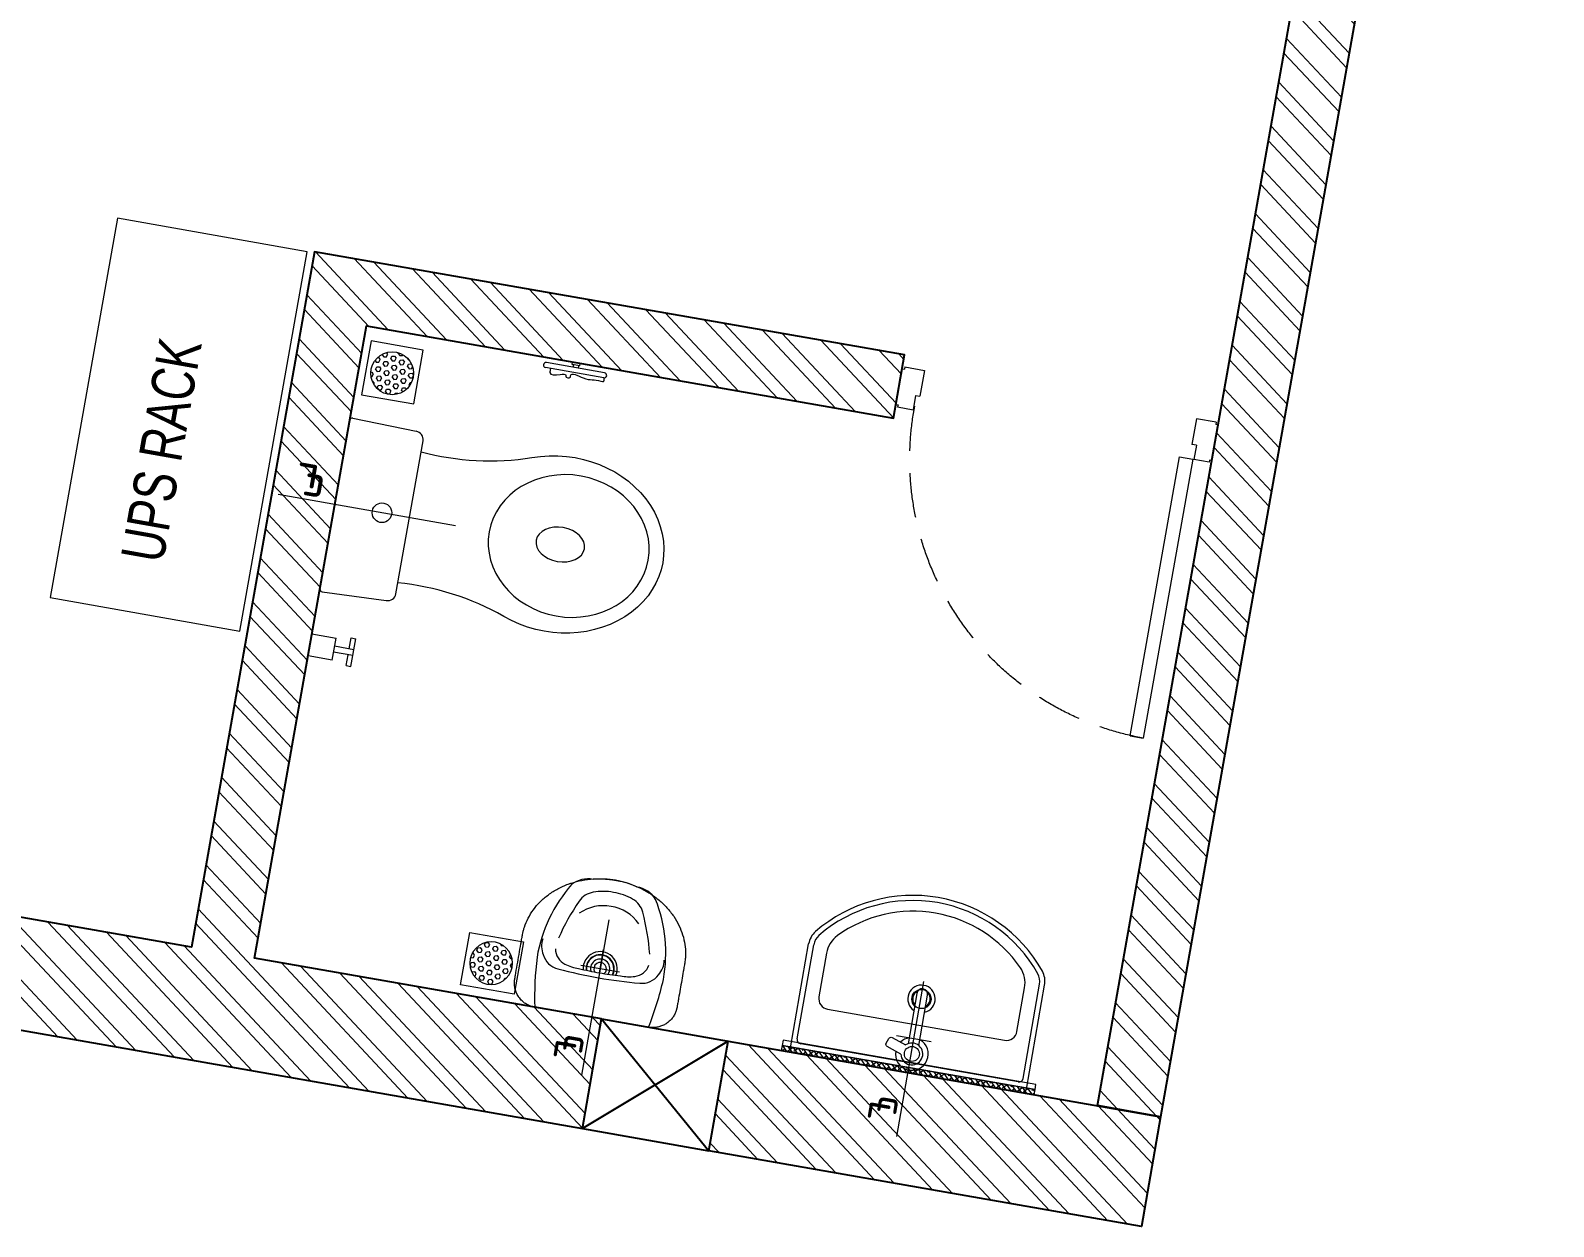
# Model space of a CAD drawing. Header units: feet. Extents: x 9520660 to 9546195, y -5934217 to -5925868.
# Drawn here: x 9542635 to 9546195, y -5934217 to -5931423 of the extents above; entities that cross this region are included whole.
import ezdxf

# ---------------------------------------------------------------- set-up
doc = ezdxf.new("R2010")
doc.units = ezdxf.units.FT
doc.header["$LTSCALE"] = 33
doc.header["$MEASUREMENT"] = 0
for name, pattern in [('CENTER', [2, 1.25, -0.25, 0.25, -0.25]), ('DOT2', [0.125, 0, -0.125]), ('HIDDEN', [9.524999999999995, 6.349999999999997, -3.174999999999998]), ('HIDDEN2', [4.7624999999999975, 3.174999999999998, -1.587499999999999])]:
    doc.linetypes.add(name, pattern=pattern)
doc.layers.add('A-WALL', color=1, linetype='Continuous')
for name, color, linetype, lineweight in [('centerline-toilets', 2, 'CENTER', 13), ('Door', 2, 'Continuous', 13), ('ele', 252, 'Continuous', 13), ('Fhitting', 152, 'Continuous', 30), ('LENS-DOOR', 34, 'Continuous', 20), ('LENS-TEXT', 31, 'Continuous', 5), ('LENS_DIMENSION', 193, 'Continuous', 0), ('LK-FF&E WALL', 1, 'Continuous', 9), ('LN-HATCH', 251, 'Continuous', 0), ('Mirror', 150, 'Continuous', 20), ('Panelling', 65, 'Continuous', 18), ('PARTITION', 22, 'Continuous', 30), ('Toilet', 5, 'Continuous', 9)]:
    doc.layers.add(name, color=color, linetype=linetype, lineweight=lineweight)
doc.styles.add('LK TXT', font='GILC____.TTF', dxfattribs={"height": 100})
doc.styles.get("Standard").update_dxf_attribs({"font": 'GILC____.TTF'})

# ---------------------------------------------------------------- blocks, each defined once
blk = doc.blocks.new('*U45')
at = {"layer": 'LENS-DOOR'}
for p, q in [((547491.5340860761, 1778573.7924707), (547491.5340860656, 1779235.250802662)), ((547522.784086071, 1779235.250802675), (547491.5340860656, 1779235.250802662)), ((547522.784086071, 1779235.250802675), (547522.7840860628, 1778573.792470713)), ((547447.2632527373, 1778568.584137381), (547452.47158606, 1778568.584137381)), ((547447.263252747, 1778484.134138706), (547447.2632527373, 1778568.584137381)), ((547452.4715860507, 1778573.792470734), (547488.9299194042, 1778573.7924707)), ((547452.47158606, 1778568.584137381), (547452.4715860507, 1778573.792470734)), ((547488.9299194128, 1778539.938304102), (547488.9299194042, 1778573.7924707)), ((547522.7840860628, 1778573.792470713), (547491.5340860761, 1778573.7924707)), ((548192.0549194113, 1778573.792470735), (548155.596586067, 1778573.792470727)), ((548155.5965860803, 1778539.938304124), (548155.596586067, 1778573.792470727)), ((548192.0549194159, 1778568.584137383), (548192.0549194113, 1778573.792470735)), ((548197.2632527314, 1778568.584137406), (548192.0549194159, 1778568.584137383)), ((548197.2632527528, 1778484.134138698), (548197.2632527314, 1778568.584137406)), ((547488.9299194128, 1778539.938304102), (547499.346586079, 1778539.938304074)), ((547499.3465860636, 1778478.925805333), (547499.346586079, 1778539.938304074)), ((548145.1799194104, 1778478.925805379), (548145.1799194093, 1778539.938304106)), ((548155.5965860803, 1778539.938304124), (548145.1799194093, 1778539.938304106)), ((547447.263252747, 1778484.134138706), (547452.471586072, 1778484.134138706)), ((547452.4715860719, 1778478.925805353), (547452.471586072, 1778484.134138706)), ((547452.4715860719, 1778478.925805353), (547499.3465860636, 1778478.925805333)), ((548192.0549194115, 1778478.925805387), (548145.1799194104, 1778478.925805379)), ((548192.0549194115, 1778478.925805387), (548192.0549194117, 1778484.134138698)), ((548197.2632527528, 1778484.134138698), (548192.0549194117, 1778484.134138698))]:
    blk.add_line(p, q, dxfattribs=at)
at = {"layer": 'LENS-DOOR', "color": 7, "linetype": 'HIDDEN2', "extrusion": (0, 0, -0.9999999999999998)}
blk.add_ellipse((547491.5340860761, 1778573.7924707), major_axis=(661.4583333321784, 0.0034430872082166), ratio=0.9999999979146821, start_param=-1.570791121506941, end_param=0.0512086788949202, dxfattribs=at)
blk = doc.blocks.new('DLF-RSP-AR-CD-DWG-4DT-3113$0$X-TYPICAL TOILET UPPER FLOORS - 02$0$urinals')
at = {"layer": 'Toilet'}
for p, q in [((-4.5475e-12, -15.56661428403458), (-4.5475e-12, 8.286377168158651)), ((-2.7285e-12, -105.4429753783333), (-2.7285e-12, -161.0971547567169)), ((-46.09715475669872, -115.0000000000218), (46.09715475669327, -115.0000000000218))]:
    blk.add_line(p, q, dxfattribs=at)
blk.add_lwpolyline([(134.9999999999991, 0), (-134.9999999999991, 0, 0.0369487664006767), (-149.9999999999982, -116.1503670555612, 0.1380941034158666), (-99.77423321075003, -297.0872948749238, 0.2217213641091726), (-52.01775628641091, -317.8890631478586, 0.0626559245730378), (-8.49796933122e-05, -325.0000017671497, 0.0626559245730475), (52.01758632703338, -317.8890631478586, 0.2217207008690154), (99.77423321075003, -297.0872948749238, 0.1380941034158641), (149.9999999999982, -116.1503670555685, 0.0369487664006777)], format="xyb", close=True, dxfattribs=at)
for centre, radius, start, end in [((-94.27481093352071, -144.9234715912316), 47.11810289109449, 93.37081731520148, 154.4824387253665), ((3.245766915242711, -1238.155136518551), 1144.670244824663, 90.16246512528313, 95.02645179237909), ((-0.1277772639159593, -996.2166668547361), 890.7737006409425, 89.99178119205142, 93.18195442305822), ((-2.7285e-12, -115.0000000000218), 40, 167.4279671994436, 12.57203280055641), ((-2.7285e-12, -115.0000000000218), 33, 164.1813978616258, 15.81860213837415), ((-2.7285e-12, -115.0000000000218), 32, 163.604929760328, 16.39507023967201), ((-2.7285e-12, -115.0000000000218), 22.62135413059903, 155.6653304376655, 24.33466956233444), ((-2.7285e-12, -115.0000000000218), 14.7323792469192, 139.9108800322804, 40.08911996771955), ((-3.245766915251806, -1238.155136518551), 1144.670244824663, 84.9735482076209, 89.83753487471687), ((0.1277772639068644, -996.2166668547361), 890.7737006409425, 86.81804557694178, 90.0082188079486), ((94.27481093351253, -144.9234715912316), 47.11810289109449, 25.51756127463352, 86.62918268479851), ((-90.95333014834432, -152.7329236622463), 53.77394921319929, 148.4868266886055, 188.6401109395215), ((-71.39627009237483, -149.8700101487557), 40.22765506777335, 106.7015627441882, 169.7250358418294), ((-50.51241933281471, -225.3451602337737), 118.5326152894133, 89.54541335481511, 105.8857460775884), ((50.51241933280562, -225.3451602337737), 118.5326152894133, 74.1142539224116, 90.45458664518488), ((71.39627009236665, -149.8700101487557), 40.22765506777335, 10.27496415817055, 73.29843725581178), ((90.95333014833614, -152.7329236622463), 53.77394921319929, 351.3598890604785, 31.51317331139444), ((413.8982963433118, -38.37868533186702), 538.1616565584166, 193.993991329024, 204.5632062434074), ((-413.8982963433209, -38.37868533186702), 538.1616565584166, 335.4367937565926, 346.006008670976), ((-1.627792572718135, -165.2706388237202), 97.64476427368265, 224.9999999998895, 270.9551967833812), ((1.62779257270995, -165.2706388237202), 97.64476427368265, 269.0448032166188, 315.0000000001105), ((-30.08631462571975, -241.3059337647355), 50, 204.5632062434074, 250.460635897111), ((30.08631462571157, -241.3059337647355), 50, 289.539364102889, 335.4367937565926), ((-1.533770255527997, -160.8517433121305), 135.3705133602697, 250.460635897111, 270.6491845270783), ((1.533770255519812, -160.8517433121305), 135.3705133602697, 269.3508154729217, 289.539364102889)]:
    blk.add_arc(centre, radius, start, end, dxfattribs=at)
blk.add_open_spline([(135.0000000000218, 0), (105.3353530385498, 0), (75.67070607707728, 0), (-13.32323480733907, 2.274e-13), (-72.65252873028328, 2.274e-13), (-132.6900719520337, 2.274e-13), (-133.3983212508398, 2.274e-13), (-134.281768448908, 2.274e-13), (-134.4569663481699, 2.274e-13), (-134.747600608502, 2.274e-13), (-134.8630369695722, 2.274e-13), (-135.0060892340055, 2.274e-13), (-135.0064624712894, -1.193277512e-07), (-135.0170531848381, -2.2849590096e-06), (-135.0223488443722, -4.0993359107e-06), (-135.0382367304996, -1.1737902696e-05), (-135.0488298646186, -1.97575291168e-05), (-135.0806128910378, -5.26041751527e-05), (-135.1018064074043, -8.62189622239e-05), (-135.1654014043424, -0.0002222625089416), (-135.207817332803, -0.0003598904754654), (-135.3351225205075, -0.0009139553433215), (-135.4200691828771, -0.001471573562867), (-135.6751356392894, -0.0037122140454358), (-135.8454819154825, -0.005963027991811), (-136.3574010580367, -0.0150109124137998), (-136.6998544433754, -0.0241035279482276), (-137.7305242649482, -0.0607541935196423), (-138.4220536117127, -0.097686986413919), (-140.5080748643645, -0.2474448411821868), (-141.9140495439027, -0.3992694707415012), (-146.1615007839476, -1.02114614714037), (-149.0331357298746, -1.658535092420152), (-154.7518101202553, -3.41613828127015), (-157.5984620125504, -4.536659711778838), (-163.1465284251908, -7.264764980859354), (-165.8474082270705, -8.872454711613045), (-170.981741827156, -12.53873878342233), (-173.4146413081869, -14.5971666483058), (-177.906166885367, -19.08908202548741), (-179.9643754122968, -21.52215186033345), (-183.6301907623958, -26.65676477099555), (-185.2376312556147, -29.35775349851633), (-187.9652297344436, -34.90597265862334), (-189.0854937427912, -37.75266842165093), (-190.8425938294221, -43.47137026403243), (-191.4797371708415, -46.34298888964758), (-191.9919097605824, -49.84306461127676), (-192.077374217121, -50.50936302376794), (-192.2977468813131, -52.49991862553179), (-192.3966084331296, -53.81579509073117), (-192.4734941441805, -55.66879078878696), (-192.4883196677314, -56.21857700367218), (-192.496870256929, -56.88770939302139), (-192.4980415940107, -57.00997546670373), (-192.4992414002611, -57.19748434012058), (-192.4995479992234, -57.26283923326923), (-192.4998738983178, -57.37188175668461), (-192.4999546497274, -57.41559451898957), (-192.4999950294581, -57.47262341266742), (-192.4999998312229, -57.48595819937031), (-192.5000003243775, -57.52595679718206), (-192.4999999999782, -57.60927353243437), (-192.4999999999782, -57.72001920997377), (-192.4999999999782, -57.77539204874369), (-192.4999999999782, -57.94151056505302), (-192.4999999999782, -58.05225624259264), (-192.4999999999782, -58.38449327521129), (-192.4999999999782, -58.60598463029032), (-192.4999999999782, -59.27045869552739), (-192.4999999999782, -59.71344140568567), (-192.4999999999782, -61.04238953616004), (-192.4999999999782, -61.92835495647637), (-192.4999999999782, -64.58625121742534), (-192.4999999999782, -66.35818205805799), (-192.4999999999782, -71.67397457995594), (-192.4999999999782, -75.21783626122124), (-192.4999999999782, -85.84942130501715), (-192.4999999999782, -92.93714466754773), (-192.4999999999782, -114.2003147551393), (-192.4999999999782, -128.3757614802005), (-192.4999999999782, -146.0625065335298), (-192.4999999999782, -144.5738048617977), (-192.4999999999782, -149.2112419741259), (-192.4999999999782, -150.3373807581863), (-192.4999999999782, -153.7157971103672), (-192.4999999999782, -155.9680746784879), (-192.4999999999782, -158.5060066698138), (-192.4999999999782, -158.7916610930192), (-192.4999999999782, -159.2427020504906), (-192.4999999999782, -159.4080885847565), (-192.4999999999782, -159.6877588407215), (-192.4999999999782, -159.8020425624204), (-192.4999999999782, -159.9401879191086), (-192.4999999999782, -159.9640495540977), (-192.4999999999782, -160.0097689728666), (-192.499996421247, -160.0440525330155), (-192.4999643757641, -160.104952970559), (-192.4999385281542, -160.1354066471763), (-192.4998314906368, -160.2267780325826), (-192.4997208060357, -160.2877060969351), (-192.4992706129669, -160.4705315680455), (-192.4988129651545, -160.5924702530042), (-192.4969661832839, -160.9584502616815), (-192.4951032094926, -161.2026555415623), (-192.4876087275813, -161.9359178476325), (-192.4800716371877, -162.4256213779233), (-192.4497571986702, -163.8972417424418), (-192.4192763048381, -164.8816689491061), (-192.2963859407732, -167.8443601815493), (-192.1725217451708, -169.8320432125226), (-191.6702797904039, -175.8273667212115), (-191.1611082412308, -179.8674218867413), (-189.2689630843825, -190.9417939809036), (-187.5187975353817, -198.0301520545986), (-182.8335725814559, -212.1757821290298), (-179.8980525958225, -219.2325052385784), (-172.8234117350846, -233.0968568300414), (-168.6841000434473, -239.9037905012674), (-159.2549403987001, -253.0454586305236), (-153.9652371668557, -259.379470229105), (-142.3610169376685, -271.3688433516364), (-136.0469754966913, -277.0235842421638), (-122.5830627030569, -287.4852784505018), (-115.4339174138625, -292.2918274844595), (-100.5336337623292, -300.9411013099287), (-92.78333124286517, -304.7837051255591), (-76.93540386034736, -311.4502324650508), (-68.83856359988783, -314.2743166926488), (-52.54813771902468, -318.9094578767903), (-44.3551540822018, -320.7208905446411), (-28.09766422605981, -323.3885338293181), (-20.03351017174828, -324.2452316631242), (-9.424407998249535, -324.8186507928577), (-6.740670549843343, -324.9146929727227), (-2.541294352623708, -324.9908912051677), (-1.014315851566152, -325.0028880619856), (2.036791116084486, -324.9959492932932), (3.569827181100436, -324.9769325151441), (8.189732633019958, -324.8718838178048), (11.29743471029269, -324.7378363960885), (20.68934946575928, -324.1333461154121), (27.04290265062991, -323.4601654556735), (41.80139781238676, -321.2305755023596), (50.23999478411247, -319.4658943264186), (67.03734023472111, -314.8652250617469), (75.39541298363952, -312.0287856304914), (91.75936961286243, -305.2736148746307), (99.7643516501057, -301.3546813595407), (115.1434400448929, -292.4912148852103), (122.5165764177182, -287.5468142099547), (136.3756982075897, -276.758097672075), (142.8608430866302, -270.9142526187757), (154.7380516223206, -258.5122041911341), (160.1295767143733, -251.9547274426545), (169.6852635787454, -238.3524876585086), (173.8492842636328, -231.3085654467875), (180.8978067359608, -216.9779216659792), (183.7825645728694, -209.6919949490896), (188.3007156192507, -195.1140848347474), (189.9346737316168, -187.8227087036603), (191.1840609344508, -179.3163223890908), (191.3580380264129, -178.0039348904486), (191.8233173539161, -174.0784034933799), (192.057946061775, -171.4769170618926), (192.282645325045, -167.9054949954279), (192.3343052322775, -166.9187583098144), (192.4580821737554, -163.9678661429329), (192.4989909393634, -162.013038042752), (192.5000275633615, -159.9821342127634), (192.5000000000218, -159.9224785452215), (192.5000000000218, -159.79307529839), (192.5000000000218, -159.7283736749743), (192.5000000000218, -159.5342688047269), (192.5000000000218, -159.4048655578954), (192.5000000000218, -159.0166558174007), (192.5000000000218, -158.7578493237377), (192.5000000000218, -157.9814298427484), (192.5000000000218, -157.4638168554225), (192.5000000000218, -155.9109778934439), (192.5000000000218, -154.8757519187916), (192.5000000000218, -151.7700739948347), (192.5000000000218, -149.6996220455301), (192.5000000000218, -143.4882661976162), (192.5000000000218, -144.347362299007), (192.5000000000218, -131.9246506031793), (192.5000000000218, -123.642842805961), (192.5000000000218, -98.79741941430552), (192.5000000000218, -82.23380381986885), (192.5000000000218, -64.84578365063203), (192.5000000000218, -64.0213790758321), (192.5000000000218, -61.54816535143254), (192.5000000000218, -59.89935620183292), (192.5000000000218, -58.00998844622473), (192.5000000000218, -57.76942984021594), (192.5000000000218, -57.49274907784002), (192.499998838924, -57.47911258059002), (192.4999756668194, -57.44431269662868), (192.4999561805543, -57.4269094915121), (192.4998739944462, -57.37469011354438), (192.499787567282, -57.3398641780534), (192.4994331634852, -57.23534753620175), (192.4990700643893, -57.16561799409532), (192.4975985787632, -56.95627575957587), (192.4961080012763, -56.81650945311571), (192.4900940107291, -56.39661016926675), (192.4840282944246, -56.11587673401686), (192.4595555625769, -55.2713907425973), (192.4348721360084, -54.70535101709879), (192.3348933918678, -52.99906669626466), (192.2336529024164, -51.85063392816892), (191.8201097009723, -48.38130602370188), (191.3976066809859, -46.03606142272087), (190.0123624707134, -40.43900391265924), (188.9035838720251, -37.18247124511481), (186.0547772968666, -30.82026903956307), (184.3144513501752, -27.71555679796666), (180.2457153816676, -21.83694617079323), (177.9175711211701, -19.06409479178683), (172.7827831035551, -14.00634504821505), (169.9769390510123, -11.72221112323927), (164.0463850254914, -7.747615767943671), (160.9227285040119, -6.057372140880033), (154.5371660888572, -3.309309329362349), (151.2761959855666, -2.251153484609176), (144.7863564140075, -0.7410639178328893), (141.558048455473, -0.2884559583496866), (137.2641564939213, -0.0330454220411411), (136.1252210402749, 0), (135.0000000000218, 0)], degree=3, knots=[0, 0, 0, 0, 0.3296071884608014, 0.3296071884608014, 0.9888215653824044, 0.9888215653824044, 0.9966910020358062, 0.9966910020358062, 0.9986376453609405, 0.9986376453609405, 0.9999202715950525, 0.9999202715950525, 1.000227114965755, 1.000227114965755, 1.000533958336457, 1.000533958336457, 1.001147645077862, 1.001147645077862, 1.002375018560673, 1.002375018560673, 1.004829765526294, 1.004829765526294, 1.009739259457536, 1.009739259457536, 1.019558247320021, 1.019558247320021, 1.039196223044989, 1.039196223044989, 1.078472174494926, 1.078472174494926, 1.1570240773948, 1.1570240773948, 1.314127883194549, 1.314127883194549, 1.471231688994297, 1.471231688994297, 1.628335494794045, 1.628335494794045, 1.785439300593793, 1.785439300593793, 1.942543106393542, 1.942543106393542, 2.09964691219329, 2.09964691219329, 2.256750717993039, 2.256750717993039, 2.413854523792787, 2.413854523792787, 2.45094359105979, 2.45094359105979, 2.525121725593796, 2.525121725593796, 2.55664088826819, 2.55664088826819, 2.563698676682492, 2.563698676682492, 2.567478738951607, 2.567478738951607, 2.570009988159922, 2.570009988159922, 2.570782632421826, 2.570782632421826, 2.572327920945634, 2.572327920945634, 2.573873209469442, 2.573873209469442, 2.576963786517057, 2.576963786517057, 2.583144940612287, 2.583144940612287, 2.595507248802747, 2.595507248802747, 2.620231865183668, 2.620231865183668, 2.669681097945509, 2.669681097945509, 2.768579563469191, 2.768579563469191, 2.966376494516556, 2.966376494516556, 3.361970356611286, 3.361970356611286, 3.459960077400161, 3.459960077400161, 3.491387206257657, 3.491387206257657, 3.55424146397265, 3.55424146397265, 3.562213215317918, 3.562213215317918, 3.566828653483477, 3.566828653483477, 3.570017966647174, 3.570017966647174, 3.57068387273989, 3.57068387273989, 3.57129385740351, 3.57129385740351, 3.57190384206713, 3.57190384206713, 3.573123811394369, 3.573123811394369, 3.575563750048849, 3.575563750048849, 3.580443627357808, 3.580443627357808, 3.590203381975726, 3.590203381975726, 3.609722891211562, 3.609722891211562, 3.648761909683234, 3.648761909683234, 3.726839946626579, 3.726839946626579, 3.861362010243008, 3.861362010243008, 3.995884073859437, 3.995884073859437, 4.130406137475866, 4.130406137475866, 4.264928201092295, 4.264928201092295, 4.399450264708724, 4.399450264708724, 4.533972328325153, 4.533972328325153, 4.668494391941582, 4.668494391941582, 4.803016455558011, 4.803016455558011, 4.93753851917444, 4.93753851917444, 5.072060582790869, 5.072060582790869, 5.118026198867305, 5.118026198867305, 5.144558031518944, 5.144558031518944, 5.171089864170584, 5.171089864170584, 5.224153529473863, 5.224153529473863, 5.330280860080422, 5.330280860080422, 5.468862833682332, 5.468862833682332, 5.607444807284243, 5.607444807284243, 5.746026780886153, 5.746026780886153, 5.884608754488064, 5.884608754488064, 6.023190728089974, 6.023190728089974, 6.161772701691885, 6.161772701691885, 6.300354675293795, 6.300354675293795, 6.438936648895706, 6.438936648895706, 6.577518622497616, 6.577518622497616, 6.60287550622664, 6.60287550622664, 6.653589273684687, 6.653589273684687, 6.673028302144214, 6.673028302144214, 6.711906359063266, 6.711906359063266, 6.71371198576324, 6.71371198576324, 6.715517612463215, 6.715517612463215, 6.719128865863165, 6.719128865863165, 6.726351372663065, 6.726351372663065, 6.740796386262864, 6.740796386262864, 6.769686413462464, 6.769686413462464, 6.827466467861662, 6.827466467861662, 6.943026576660058, 6.943026576660058, 7.174146794256852, 7.174146794256852, 7.63638722945044, 7.63638722945044, 7.659393868747179, 7.659393868747179, 7.705407147340659, 7.705407147340659, 7.712120410764156, 7.712120410764156, 7.713128470941848, 7.713128470941848, 7.71413653111954, 7.71413653111954, 7.716152651474923, 7.716152651474923, 7.720184892185691, 7.720184892185691, 7.728249373607226, 7.728249373607226, 7.744378336450297, 7.744378336450297, 7.776636262136437, 7.776636262136437, 7.841152113508718, 7.841152113508718, 7.970183816253281, 7.970183816253281, 8.148440131053812, 8.148440131053812, 8.32669644585434, 8.32669644585434, 8.504952760654874, 8.504952760654874, 8.683209075455405, 8.683209075455405, 8.861465390255937, 8.861465390255937, 9.039721705056468, 9.039721705056468, 9.217978019857, 9.217978019857, 9.283185307179586, 9.283185307179586, 9.283185307179586, 9.283185307179586], dxfattribs=at)
blk = doc.blocks.new('jALI')
at = {"layer": 'Toilet', "ltscale": 5}
h = blk.add_hatch(dxfattribs=at)
h.set_pattern_fill('HEX', color=256, scale=50, angle=135, double=1)
h.set_pattern_definition([(135, (-344825.8629864738, 460708.1869492117), (-7.654655446197432, -7.65465544619743), [6.25, -12.5]), (255, (-344825.8629864738, 460708.1869492117), (10.4564537967226, -2.80179835052517), [6.25, -12.5]), (195, (-344830.2824038562, 460712.6063665941), (2.801798350525164, -10.4564537967226), [6.25, -12.5])])
edge = h.paths.add_edge_path()
edge.add_arc((-393187.5478222936, 163647.6289079433), 50, -90, 270)
blk.add_lwpolyline([(-393249.5478222936, 163581.8745342398), (-393125.5478222936, 163581.8745342398), (-393125.5478222936, 163709.3782789116), (-393249.5478222936, 163709.3782789116)], close=True, dxfattribs=at)
blk.add_circle((-393187.5478222936, 163647.6289079433), 50, dxfattribs=at)
blk = doc.blocks.new('Urinal')
at = {"layer": 'centerline-toilets', "linetype": 'HIDDEN', "ltscale": 10}
blk.add_line((0, 230.8758839690709), (0, -137.000001512235), dxfattribs=at)
at = {"layer": 'Fhitting', "lineweight": 0, "ltscale": 0.5, "rotation": 180}
blk.add_blockref('DLF-RSP-AR-CD-DWG-4DT-3113$0$X-TYPICAL TOILET UPPER FLOORS - 02$0$urinals', (0, -4.656613e-10), dxfattribs=at)
at = {"layer": 'Fhitting', "lineweight": 0, "ltscale": 0.5, "xscale": -1, "rotation": 90}
blk.add_blockref('jALI', (163394.4367869734, -393103.5478222946), dxfattribs=at)
at = {"layer": 'centerline-toilets', "linetype": 'DOT2', "insert": (-31.35624695965089, -69.03888236299099), "char_height": 75, "width": 495.826660318515, "attachment_point": 5, "rotation": 269.99999999999994}
blk.add_mtext('{\\fISOCPEUR|b0|i0|c0|p34;℄}', dxfattribs=at)
blk = doc.blocks.new('WC')
at = {"layer": 'centerline-toilets', "linetype": 'HIDDEN', "ltscale": 10}
blk.add_line((0, 286.2958382707602), (0, -134.6853325402244), dxfattribs=at)
at = {"layer": 'Toilet'}
for p, q in [((-412.7979797990993, 566.9391568473073), (-412.7979797990993, 428.9391568473075)), ((-400.7979797990993, 566.9391568473073), (-400.7979797990993, 428.9391568473075)), ((-418.7979797990992, 506.9391568473074), (-424.7979797990992, 506.9391568473074)), ((-424.7979797990992, 506.9391568473074), (-424.7979797990992, 488.9391568473074)), ((-418.7979797990992, 506.9391568473074), (-418.7979797990992, 488.9391568473074)), ((-418.7979797990992, 503.9391568473075), (-412.7979797990993, 503.9391568473075)), ((-418.7979797990992, 488.9391568473074), (-424.7979797990992, 488.9391568473074)), ((-418.7979797990992, 491.9391568473074), (-412.7979797990993, 491.9391568473074)), ((-205.7725320039317, 5.926001816396819), (-201.7160837631672, 157.2330230183852)), ((180.5927414200269, 176.815278308868), (-182.556142896181, 176.815278308868)), ((205.7725320039317, 5.926001816396819), (199.7526822867803, 157.2330230183852)), ((-200.0543949760031, 0), (200.0543949760031, 0))]:
    blk.add_line(p, q, dxfattribs=at)
at = {"layer": 'Toilet', "ltscale": 100}
for p, q in [((366.0861393199302, 102.9920874625677), (300.3083048430271, 102.9920874625095)), ((300.30830484326, 91.54852218885208), (300.3083048430271, 102.9920874625095)), ((326.331082917517, 91.54852218885208), (300.30830484326, 91.54852218885208)), ((326.331082917517, 102.9920874625095), (326.331082917517, 57.21782636787975)), ((340.063361245906, 102.9920874625095), (340.0633612461388, 57.21782636787975)), ((366.086139320163, 91.54852218891027), (340.0633612461388, 91.54852218885208)), ((366.086139320163, 91.54852218891027), (366.086139320163, 102.9920874625677)), ((307.1744440074545, -4.074536e-10), (307.1744440074545, 57.21782636787975)), ((359.2200001559686, 57.21782636793796), (307.1744440074545, 57.21782636787975)), ((359.2200001559686, 57.21782636793796), (359.2200001559686, -3.49246e-10)), ((359.2200001559686, -3.49246e-10), (307.1744440074545, -4.074536e-10))]:
    blk.add_line(p, q, dxfattribs=at)
at = {"layer": 'Toilet'}
blk.add_circle((-0.2857134367804974, 111.5676235100181), 22.88713054731488, dxfattribs=at)
for centre, radius, start, end in [((-406.7979797990992, 566.9391568473073), 6, 0, 180), ((-406.7979797990992, 428.9391568473075), 6, 180, 0), ((-776.4252137581352, 231.0819697503539), 622.2680866278017, 354.9970003378784, 19.06186307169785), ((776.0328844110481, 226.3990844733362), 623.4432827196409, 160.519589047048, 184.5616761992302), ((-182.4380497655365, 157.5352372747657), 19.28040269973926, 90.35094080903318, 180.8981301276673), ((180.4746482893824, 157.5352372747657), 19.28040269973926, 359.1018698723327, 89.64905919096681), ((-200.0543949760031, 5.72178263682872), 5.72178263682872, 177.9545915110681, 270), ((200.0543949760031, 5.72178263682872), 5.72178263682872, 270, 2.045408488931865)]:
    blk.add_arc(centre, radius, start, end, dxfattribs=at)
at = {"layer": 'Toilet', "extrusion": (0, 0, -1)}
for centre, major_axis, ratio, start_param, end_param in [((0, 533.5337650458841), (-8.43e-14, -244.6286735628217), 0.8420279271674843, 7.436325980537995, 11.41322994100081), ((0, 535.0673360529563), (-1.97e-14, -57.2178263682872), 0.7, 1.570796326794896, 7.853981633974482)]:
    blk.add_ellipse(centre, major_axis=major_axis, ratio=ratio, start_param=start_param, end_param=end_param, dxfattribs=at)
blk.add_ellipse((0, 555.0129157723858), major_axis=(-6.5e-14, -188.8188270153477), ratio=0.8787878787878787, dxfattribs=at)
at = {"layer": 'Toilet'}
blk.add_open_spline([(-400.7979797990993, 440.9812579345889), (-397.1017245875382, 440.5392413198887), (-384.272368182084, 439.0050429589682), (-388.9986424445753, 459.3206578283151), (-395.6177634203054, 479.7532535305932), (-385.6000390281565, 477.9531818908857), (-385.8943579708215, 491.277749300945), (-402.6759011854702, 487.229470669479), (-384.8389140961484, 532.0884480134423), (-395.5184431350181, 546.6368104346082), (-390.8815714643073, 570.2364144729171), (-397.1683210631592, 568.7960733613664), (-400.7979797990993, 567.9644915373938)], degree=3, knots=[0, 0, 0, 0, 9.744971934705973, 33.82388686810737, 47.58355076290899, 49.4979151278385, 60.56050204634084, 63.82228440520703, 93.50801890349248, 135.7569247839274, 141.9043522613065, 150.3019062020757, 150.3019062020757, 150.3019062020757, 150.3019062020757], dxfattribs=at)
at = {"layer": 'Fhitting', "lineweight": 0, "ltscale": 0.5, "rotation": 270}
blk.add_blockref('jALI', (-163972.8745342343, -393109.1750712174), dxfattribs=at)
at = {"layer": 'centerline-toilets', "linetype": 'DOT2', "insert": (-35.88272588187829, -56.91358223470706), "char_height": 85.8267395524308, "width": 567.4024751774504, "attachment_point": 5, "rotation": 270}
blk.add_mtext('{\\fISOCPEUR|b0|i0|c0|p34;℄}', dxfattribs=at)
blk = doc.blocks.new('Wash Basin')
at = {"layer": 'PARTITION', "lineweight": 9}
h = blk.add_hatch(dxfattribs=at)
h.set_pattern_fill('ANSI38', color=256, scale=70, angle=989.9999999999998, style=0, double=1)
h.set_pattern_definition([(314.9999999999998, (-64.71346578747034, -33.32481618935708), (6.187184335382297, 6.187184335382283), []), (44.99999999999993, (-64.71346578747034, -33.32481618935708), (6.187184335382312, 18.56155300614686), [21.875, -13.125])])
h.paths.add_polyline_path([(300.0941287651658, -21.98777738737408), (-300.0941287651658, -22.00000000058208), (-300.0941287651658, -34.00000000058208), (300.0941287651658, -33.98777738737408)])
at = {"layer": 'centerline-toilets', "linetype": 'HIDDEN', "ltscale": 10}
blk.add_line((0, -238.0678792903709), (0, 129.808006190935), dxfattribs=at)
at = {"layer": 'Mirror', "ltscale": 0.5}
blk.add_lwpolyline([(-300.0941287651658, -34.00000000058208), (-300.0941287651658, -46.00000000058208), (300.0941287651658, -46.00000000058208), (300.0941287651658, -34.00000000058208)], close=True, dxfattribs=at)
at = {"layer": 'Panelling', "lineweight": 9}
blk.add_lwpolyline([(-300.0941287651658, -22.00000000058208), (-300.0941287651658, -34.00000000058208), (300.0941287651658, -34.00000000058208), (300.0941287651658, -22.00000000058208)], close=True, dxfattribs=at)
at = {"layer": 'Toilet', "ltscale": 100}
for p, q in [((-280, -32.00000000058208), (-280, -278.3423135242919)), ((-270, -22.00000000058208), (270, -22.00000000058208)), ((280, -32.00000000058208), (280, -278.3423135242919)), ((-268, -55.00000000058207), (-268, -278.3423135242919)), ((-258, -45.00000000058207), (258, -45.00000000058207)), ((268, -55.00000000058207), (268, -278.3423135242919)), ((-14.75394256017171, -88.57836779823992), (-14.58294607303105, -207.8757586760221)), ((10.97367832274176, -207.8757587235195), (10.80268183583394, -88.55792254640254))]:
    blk.add_line(p, q, dxfattribs=at)
blk.add_lwpolyline([(23.11144540272653, -61.62355844548438), (57.69729334814474, -73.5425448747119, -0.4142135623700193), (61.41500012157485, -81.17003832559566), (57.50521344458684, -92.51523855014239, -0.4142135623687794), (49.87771999370306, -96.23294532380532), (16.08098082058132, -84.58590182231274)], format="xyb", dxfattribs=at)
blk.add_lwpolyline([(40.65695853624492, -103.2068005428882), (-41.09953799587674, -103.2068005428882)], dxfattribs=at)
blk.add_lwpolyline([(-235, -264.0271915069043, 0.1918964941694492), (-217.1874080155976, -308.7300831892808, 0.4202357661762754), (217.1874080155976, -308.7300831893172, 0.191896494169451), (235, -264.0271915069115), (235, -160.5000000005821, 0.4142135623730951), (210, -135.5000000005821), (-210, -135.5000000005821, 0.4142135623730951), (-235, -160.5000000005821)], format="xyb", close=True, dxfattribs=at)
for centre, radius in [((-1.975630321074277, -66.50000000058208), 17.5), ((-1.975630321074277, -196.7635957537459), 22.5)]:
    blk.add_circle(centre, radius, dxfattribs=at)
for centre, radius, start, end in [((-270, -32.00000000058208), 10, 90, 180), ((270, -32.00000000058208), 10, 0, 90), ((-258, -55.00000000058207), 10, 90, 180), ((258, -55.00000000058207), 10, 0, 90), ((-1.975630321074277, -197.065354476148), 32.14736256360053, 113.0897544120751, 66.24597926171971), ((-1.975630321074277, -196.7635957537459), 20.45924138120723, 128.0403438055863, 237.2899289984687), ((-1.975630321074277, -196.7635957537459), 20.45924138120723, 304.4732923270086, 50.73322655079215), ((-230, -278.3423135242919), 50, 180, 218.4460647329942), ((-230, -278.3423135242919), 38, 180, 218.4460647329942), ((230, -278.3423135242919), 38, 321.5539352670057, 0), ((230, -278.3423135242919), 50, 321.5539352670057, 0), ((0, -89.26318603751132), 347.736813963071, 219.2825773815098, 320.7174226184902), ((0, -89.25957125263085), 335.7404287479508, 219.3129523468507, 320.6870476531492)]:
    blk.add_arc(centre, radius, start, end, dxfattribs=at)
for centre, major_axis, ratio, start_param, end_param in [((-1.975630321074277, -66.50000000058208), (-0.0007244262846731, 38.33493659709939), 0.9999999997470119, 4.720493185551212, 9.081981632517541), ((-1.975630321074277, -66.50000000058208), (-0.161652407392657, -25.55611315046938), 0.9999999997364025, 1.769108159146172, 7.074098355705205), ((-1.975630321074277, -66.50000000058208), (-0.0007244262846731, 38.33493659709939), 0.9999999997470119, 3.484555387064545, 4.08357603994855), ((-1.80463387700729, -207.8757586997708), (-9.035631208577575, 9.035631208577575), 0.9999999999964067, 0.7853981615407268, 3.926990815130519)]:
    blk.add_ellipse(centre, major_axis=major_axis, ratio=ratio, start_param=start_param, end_param=end_param, dxfattribs=at)
at = {"layer": 'centerline-toilets', "linetype": 'DOT2', "insert": (33.33187728072517, 61.84688704169094), "char_height": 75, "width": 495.826660318515, "attachment_point": 5, "rotation": 90}
blk.add_mtext('{\\fISOCPEUR|b0|i0|c0|p34;℄}', dxfattribs=at)
blk = doc.blocks.new('A$Ccbeffd58')
at = {"layer": 'LN-HATCH'}
h = blk.add_hatch(dxfattribs=at)
h.set_pattern_fill('ANSI32', color=256, scale=222, angle=88.10999999999999)
h.set_pattern_definition([(133.11, (-3280598.147766057, 5458342.270781114), (-60.77608072651567, -56.89314995255626), []), (133.11, (-3280596.853455801, 5458381.493857941), (-60.77608072651567, -56.89314995255626), [])])
h.paths.add_polyline_path([(-18276.36127662658, 8098.487882137298), (-23145.36127662659, 8098.487882137298), (-23145.36127662659, 8358.487882614136), (-18276.36127662658, 8358.487882614136)])
h.paths.add_polyline_path([(-17465.36127567291, 8098.487882137298), (-18006.36127567291, 8098.487882137298), (-18006.36127567291, 8358.487882614136), (-17465.36127567291, 8358.487882614136)])
h.paths.add_polyline_path([(-23405.36127567292, 8028.487882614136), (-23145.36127662659, 8028.487882614136), (-23145.36127662659, 7728.487882137298), (-23405.36127567292, 7728.487882137298)])
h.paths.add_polyline_path([(-13299.24733989406, 7964.412963810376), (-13928.11376476288, 8075.950033187867), (-17205.36127567291, 8358.487882614136), (-17205.36127567291, 8078.487882137299), (-13334.30142593384, 7767.390025138855)])
h.paths.add_polyline_path([(-9341.102614637, 7262.388108602725), (-13043.43775081634, 7919.042037963866), (-13088.84325852291, 7663.037468669005), (-9386.508122027386, 7006.383543369359)])
h.paths.add_polyline_path([(909.8857962105579, 5444.251290304783), (-9085.098045349121, 7216.982600688935), (-9130.503551920876, 6960.97803875804), (864.4802885067445, 5188.246720881858)])
h.paths.add_polyline_path([(-1315.127201080322, 494.1959447860718), (-2126.464902950479, 636.0316346665732), (-1864.47186111122, 2113.196394179409), (-633.1692544836822, 1897.784076972383), (-606.9736973264596, 2045.479426500767), (-1986.032616749302, 2286.741221772635), (-2274.182164023255, 662.10129349619), (-9968.289528647903, 2009.119458640926), (-10007.65328121185, 1752.056497573853), (-1359.963894844055, 238.091139793396)])
h.paths.add_polyline_path([(-156.310391171181, 291.7685235658118), (716.7853437392762, 5214.442206233314), (864.4802885067445, 5188.246720881858), (-8.634417153690263, 265.4660807558912)])
h.paths.add_polyline_path([(-1019.621657371521, 442.4612979888916), (-8.599672972456801, 265.6599379153194), (-53.47032949946447, 9.36113943402469), (-1064.458351256326, 186.3564923033118)])
h.paths.add_polyline_path([(-10224.38825009716, 2053.955087784678), (-13961.74511241913, 2708.260366439819), (-14006.86066056555, 2452.176942850463), (-10263.74902057648, 1796.891603946686)])
h.paths.add_polyline_path([(-14217.13239002228, 2757.070253372193), (-14278.71927928924, 2768.840804576874), (-17205.36127567291, 2940.487882614135), (-17205.36127567291, 2680.487882137299), (-14310.87090110779, 2510.279701709747), (-14262.24617862701, 2500.986493110657)])
h.paths.add_polyline_path([(-17465.36127567291, 2940.487882614135), (-23145.36127662659, 2940.487882614135), (-23145.36127662659, 2680.487882137299), (-17465.36127567291, 2680.487882137299)])
h.paths.add_polyline_path([(-23405.36127567292, 3250.487882614136), (-23145.36127662659, 3250.487882614136), (-23145.36127662659, 3010.487882137299), (-23405.36127567292, 3010.487882137299)])
at = {"layer": 'A-WALL'}
for p, q in [((-1315.127201080322, 494.1959447860718), (-1064.458351135254, 186.3564929962158)), ((-1315.127201080322, 494.1959447860718), (-1019.621657371521, 442.4612979888916)), ((-1019.621657371521, 442.4612979888916), (-1359.963894844055, 238.091139793396)), ((-1359.963894844055, 238.091139793396), (-1064.458351135254, 186.3564929962158))]:
    blk.add_line(p, q, dxfattribs=at)
for points in [[(-156.310391171181, 291.7685235658118), (716.7853437392762, 5214.442206233314), (864.4802885067445, 5188.246720881858), (-8.634417153690263, 265.4660807558912)], [(-1315.127201080322, 494.1959447860718), (-2126.464902950479, 636.0316346665732), (-1864.47186111122, 2113.196394179409), (-633.1692544836822, 1897.784076972383), (-606.9736973264596, 2045.479426500767), (-1986.032616749302, 2286.741221772635), (-2274.182164023255, 662.10129349619), (-9968.289528647903, 2009.119458640926), (-10007.65328121185, 1752.056497573853), (-1359.963894844055, 238.091139793396)], [(-1019.621657371521, 442.4612979888916), (-8.599672972456801, 265.6599379153194), (-53.47032949946447, 9.36113943402469), (-1064.458351256326, 186.3564923033118)]]:
    blk.add_lwpolyline(points, close=True, dxfattribs=at)
at = {"layer": 'Door', "rotation": 169.9424906598148}
blk.add_blockref('*U45', (849748.7636790999, 1657432.019010752), dxfattribs=at)
at = {"layer": 'ele', "color": 0, "lineweight": -2}
for name, p, rotation in [('WC', (-1938.552344026468, 1696.098313486482), 259.9424906601912), ('Urinal', (-1338.418511883321, 498.2105480886468), 350.0807648034097), ('Wash Basin', (-603.4195644081767, 347.3445571880165), 170.0807648034098)]:
    blk.add_blockref(name, p, dxfattribs=dict(at, rotation=rotation))

msp = doc.modelspace()

# ---------------------------------------------------------------- linework, layer by layer
at = {"layer": 'LK-FF&E WALL'}
msp.add_lwpolyline([(9542838.33783656, -5931861.312343028), (9542681.164924927, -5932747.482008412), (9543124.249757618, -5932826.06846423), (9543281.422669252, -5931939.898798845)], close=True, dxfattribs=at)

# ---------------------------------------------------------------- block references
at = {"layer": 'LENS_DIMENSION'}
msp.add_blockref('A$Ccbeffd58', (9545285.041631384, -5934226.640020618), dxfattribs=at)

# ---------------------------------------------------------------- texts
at = {"layer": 'LENS-TEXT', "color": 0, "linetype": 'Continuous', "ltscale": 3, "insert": (9542941.44298782, -5932403.52812693), "char_height": 99.99999999999999, "attachment_point": 5, "rotation": 79.94249066022465, "style": 'LK TXT'}
msp.add_mtext_dynamic_manual_height_columns('UPS RACK', width=1099.486866972408, gutter_width=0.9999999999999992, heights=[0], dxfattribs=at)

doc.saveas('drawing.dxf')
